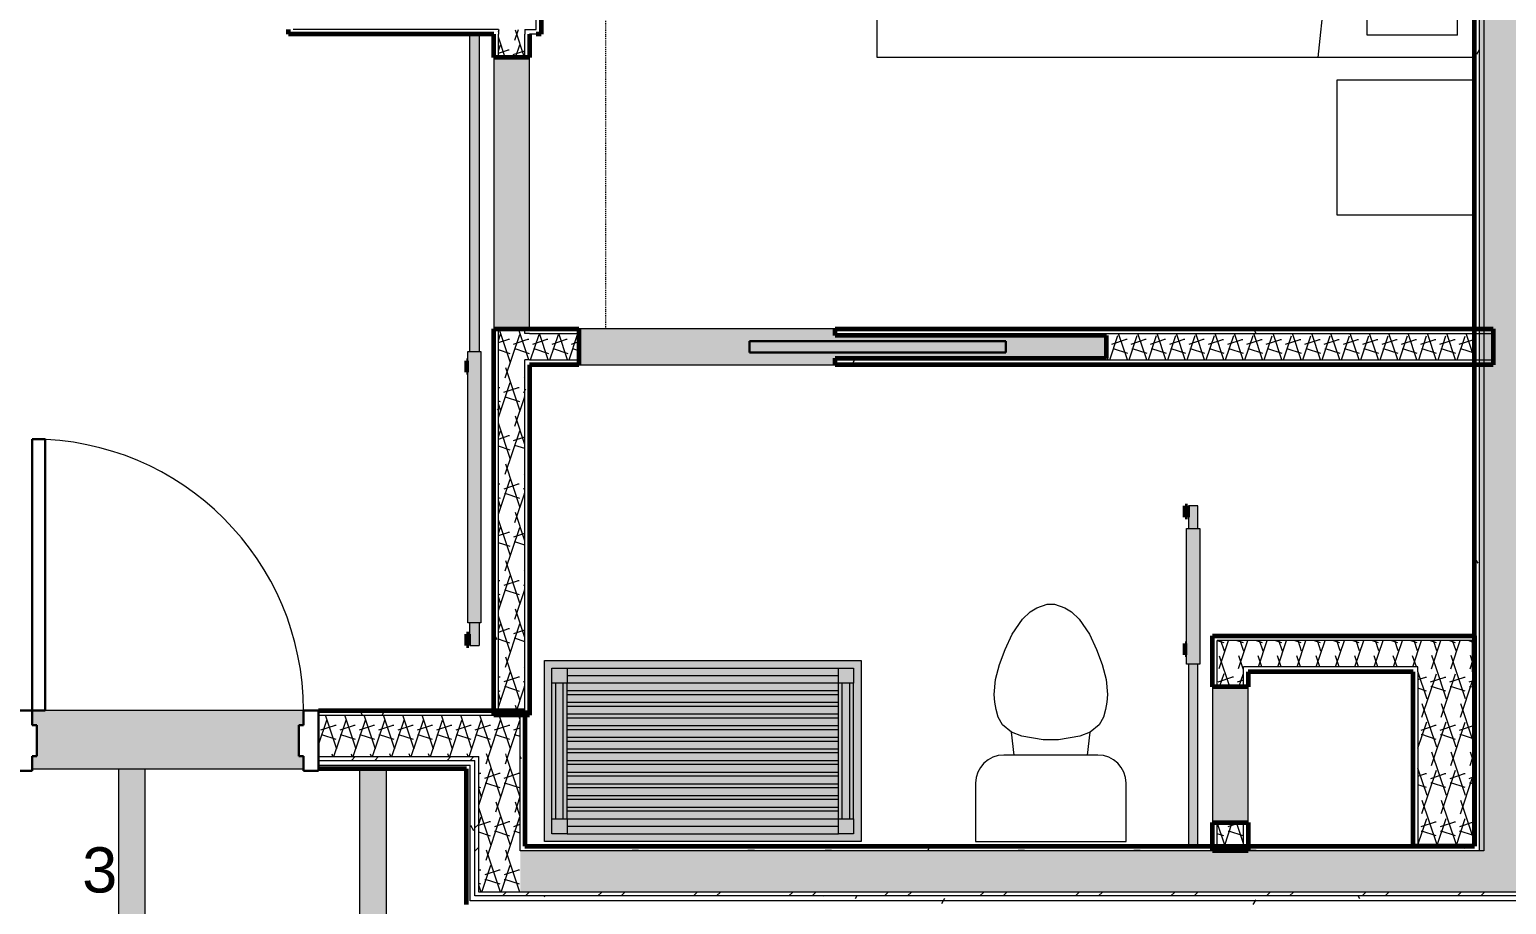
# Model space of a CAD drawing. Header units: inches. Extents: x -4169 to -1846, y 9706 to 12377.
# Drawn here: x -3131.5 to -2935.5, y 11717.6 to 11833.7 of the extents above; entities that cross this region are included whole.
import ezdxf

# ---------------------------------------------------------------- set-up
doc = ezdxf.new("R2010")
doc.units = ezdxf.units.IN
doc.header["$MEASUREMENT"] = 0
doc.linetypes.add('Dash', pattern=[0.25, 0.125, -0.125])
for name, color, linetype, lineweight in [('0-1', 7, 'Continuous', 5), ('0-2', 50, 'Continuous', 18), ('A-DOOR', 31, 'Continuous', 18), ('A-DOOR-2', 90, 'Continuous', 30), ('A-DOOR-3', 135, 'Continuous', 18), ('A-DOOR-4', 50, 'Continuous', 18), ('A-DOOR-5', 10, 'Continuous', 60), ('A-DOOR-6', 31, 'Continuous', 30), ('A-DOOR-7', 31, 'Continuous', 9), ('A-DOOR-FRAM', 31, 'Continuous', 30), ('A-WALL', 113, 'Continuous', 18), ('A-WALL-1', 8, 'Continuous', 5), ('A-WALL-4', 10, 'Continuous', 60), ('A-WALL-5', 50, 'Continuous', 18), ('A-WALL-PATT-1', 250, 'Continuous', 9), ('A-WALL-PATT-2', 253, 'Continuous', 9), ('A-WALL-PATT-4', 111, 'Continuous', 9), ('G-ANNO-SYMB-2', 111, 'Continuous', 9), ('I-FURN-1', 250, 'Continuous', 9), ('I-FURN-HDLN-1', 250, 'Dash', 9), ('I-WALL', 2, 'Continuous', 18), ('I-WALL-2', 2, 'Continuous', 5), ('I-WALL-3', 2, 'Continuous', 60), ('P-SANR-FIXT-2', 250, 'Continuous', 9), ('Q-CASE-1', 9, 'Continuous', 9), ('Q-CASE-3', 250, 'Continuous', 9), ('S-BEAM', 12, 'Continuous', 9)]:
    doc.layers.add(name, color=color, linetype=linetype, lineweight=lineweight)
doc.styles.add('Arial_1', font='arial.ttf', dxfattribs={"height": 6})
pattern_1 = [(0, (0, 0), (20.48, 5.12), [0.845, -14.515, 0.845, -14.515, -81.92]), (0, (0, 0), (20.48, 5.12), [-30.72, 0.845, -29.875, 0.845, -14.515, -35.84]), (0, (0, 0), (20.48, 5.12), [-76.8, 0.845, -9.395, 0.845, -24.755]), (120, (7.68, 2.56), (-14.67405, 15.1762003), [0.845, -14.515, 0.845, -14.515, -81.92]), (120, (7.68, 2.56), (-14.67405, 15.1762003), [-30.72, 0.845, -29.875, 0.845, -14.515, -35.84]), (120, (7.68, 2.56), (-14.67405, 15.1762003), [-76.8, 0.845, -9.395, 0.845, -24.755]), (240, (10.24, 12.8), (-5.80595, -20.2962003), [0.845, -14.515, 0.845, -14.515, -81.92]), (240, (10.24, 12.8), (-5.80595, -20.2962003), [-30.72, 0.845, -29.875, 0.845, -14.515, -35.84]), (240, (10.24, 12.8), (-5.80595, -20.2962003), [-76.8, 0.845, -9.395, 0.845, -24.755])]
pattern_2 = [(161.57, (0.32, 0.32), (-2.560496185, -0.000537386), [0, -18.214, 2.022, 0]), (18.43, (-0.32, 0.32), (-2.560496185, 0.000537386), [0, -18.214, 2.022, 0]), (108.43, (0.32, 0.32), (1.27922091, -6.400876726), [6.07, -14.166]), (71.57, (-0.32, 0.32), (1.27922091, 6.400876726), [6.07, -14.166])]
pattern_3 = [(45, (0, 0), (-6.335677, 6.335677), []), (45, (0, 9.6), (-6.335677, 6.335677), [])]

# ---------------------------------------------------------------- blocks, each defined once
blk = doc.blocks.new('POCKET - FLUSH - 2-10 x 6-8-2636666-ENLARGED RCP - 2ND FLOOR PLAN')
at = {"layer": 'A-DOOR-2'}
for p, q in [((-39.67, 0.75), (-39.67, -0.75)), ((-5.67, 0.75), (-39.67, 0.75)), ((-5.67, -0.75), (-5.67, 0.75)), ((-39.67, -0.75), (-5.67, -0.75))]:
    blk.add_line(p, q, dxfattribs=at)
blk = doc.blocks.new('BARN - FLUSH - 3-0 x 7-0 BARN DOOR-2638557-ENLARGED RCP - 2ND FLOOR PLAN')
at = {"layer": 'A-DOOR-3'}
for points in [[(-58.5, 5.82), (-58.5, 6), (-60, 6), (-60, 5.67), (-58.5, 5.67)], [(-22.23, 6), (-23.73, 6), (-23.73, 5.82), (-22.23, 5.82)], [(-21, 5.82), (-57, 5.82), (-57, 4.07), (-21, 4.07)]]:
    blk.add_hatch(color=256, dxfattribs=at).paths.add_polyline_path(points, flags=0)
h = blk.add_hatch(color=256, dxfattribs=at)
h.paths.add_polyline_path([(21, 5.57), (-21, 5.55), (-21, 4.95), (21, 4.95), (21, 5.55)], flags=0)
h.paths.add_polyline_path([(-57, 5.57), (-60, 5.55), (-60, 4.95), (-57, 4.95), (-57, 5.57)], flags=0)
h = blk.add_hatch(color=256, dxfattribs=at)
h.paths.add_polyline_path([(21, 4.32), (21, 4.95), (-21, 4.95), (-21, 4.32), (17.92, 4.32)], flags=0)
h.paths.add_polyline_path([(-57, 4.79), (-57, 4.95), (-60, 4.95), (-60, 4.32), (-57, 4.34), (-57, 4.78)], flags=0)
at = {"layer": 'A-DOOR-4'}
for p, q in [((-60, 5.57), (-57, 5.57)), ((-60, 5.57), (-60, 4.95)), ((-60, 4.95), (-60, 4.32)), ((-57, 4.32), (-60, 4.32)), ((-57, 4.07), (-57, 5.82)), ((-57, 5.82), (-21, 5.82)), ((-21, 4.07), (-57, 4.07)), ((-21, 5.82), (-21, 4.07)), ((-21, 5.57), (21, 5.57)), ((21, 4.32), (-21, 4.32)), ((21, 4.95), (21, 5.57)), ((21, 4.32), (21, 4.95))]:
    blk.add_line(p, q, dxfattribs=at)
at = {"layer": 'A-DOOR-5'}
for p, q in [((-60, 6), (-60, 5.67)), ((-58.5, 6), (-60, 6)), ((-58.5, 5.67), (-58.5, 6)), ((-23.73, 6), (-23.73, 5.82)), ((-22.23, 6), (-23.73, 6)), ((-22.23, 5.82), (-22.23, 6)), ((-60, 5.67), (-58.5, 5.67))]:
    blk.add_line(p, q, dxfattribs=at)
blk = doc.blocks.new('Bed-Standard - Queen 60_ x 79_-1433484-ENLARGED RCP - 2ND FLOOR PLAN')
at = {"layer": 'I-FURN-1'}
for p, q in [((-19.31, 41.3), (40.69, 41.3)), ((-19.31, -37.7), (-19.31, 41.3)), ((40.69, 41.3), (40.69, -37.7)), ((40.69, -23.7), (-19.31, -17.13)), ((-16.31, -23.7), (37.69, -23.7)), ((-16.31, -35.7), (-16.31, -23.7)), ((37.69, -35.7), (37.69, -23.7)), ((-16.31, -35.7), (37.69, -35.7)), ((40.69, -37.7), (-19.31, -37.7))]:
    blk.add_line(p, q, dxfattribs=at)
at = {"layer": 'I-FURN-HDLN-1'}
for p, q in [((-55.31, 77.3), (64.69, 77.3)), ((-55.31, -37.7), (-55.31, 77.3)), ((64.69, 77.3), (64.69, -37.7))]:
    blk.add_line(p, q, dxfattribs=at)
blk = doc.blocks.new('Table-Night Stand - 18_ x 18_ x 24_-1372838-ENLARGED RCP - 2ND FLOOR PLAN')
at = {"layer": 'I-FURN-1'}
for p, q in [((0.15, 0), (18.15, 0)), ((0.15, -18), (0.15, 0)), ((18.15, 0), (18.15, -18)), ((18.15, -18), (0.15, -18))]:
    blk.add_line(p, q, dxfattribs=at)
blk = doc.blocks.new('Toilet-Domestic-3D - Toilet-Domestic-3D-1372870-ENLARGED RCP - 2ND FLOOR PLAN')
at = {"layer": 'P-SANR-FIXT-2'}
for p, q in [((-1.87, 11.5), (-0.5, 12)), ((-0.5, 12), (0.5, 12)), ((0.5, 12), (1.87, 11.5)), ((-5.13, 8), (-3.74, 10)), ((-3.74, 10), (-2.74, 11)), ((-2.74, 11), (-1.87, 11.5)), ((1.87, 11.5), (2.74, 11)), ((2.74, 11), (3.74, 10)), ((3.74, 10), (5.13, 8)), ((-6.06, 6), (-5.13, 8)), ((5.13, 8), (6.06, 6)), ((-6.79, 4), (-6.06, 6)), ((6.06, 6), (6.79, 4)), ((-7.33, 1.99), (-6.79, 4)), ((6.79, 4), (7.33, 1.99)), ((-7.5, 0), (-7.33, 1.99)), ((7.33, 1.99), (7.5, 0)), ((-7.41, -1), (-7.5, 0)), ((-7.24, -2), (-7.41, -1)), ((7.41, -1), (7.24, -2)), ((7.5, 0), (7.41, -1)), ((-6.97, -3), (-7.24, -2)), ((-6.4, -4), (-6.97, -3)), ((6.97, -3), (6.4, -4)), ((7.24, -2), (6.97, -3)), ((-5.21, -5), (-6.4, -4)), ((-3.84, -5.5), (-5.21, -5)), ((-4.86, -8.02), (-5.21, -5)), ((-1, -6), (-3.84, -5.5)), ((3.84, -5.5), (1, -6)), ((5.21, -5), (3.84, -5.5)), ((4.86, -8.02), (5.21, -5)), ((6.4, -4), (5.21, -5)), ((1, -6), (-1, -6)), ((6.25, -8.02), (-6.25, -8.02)), ((-9.98, -11.75), (-9.98, -19.48)), ((9.98, -19.48), (9.98, -11.75)), ((-9.98, -19.48), (9.98, -19.48))]:
    blk.add_line(p, q, dxfattribs=at)
for centre, start, end in [((-6.25, -11.75), 90, 180), ((6.25, -11.75), 0, 90)]:
    blk.add_arc(centre, 3.73, start, end, dxfattribs=at)
blk = doc.blocks.new('Bath Vanity - Bath Vanity 42_-V95-ENLARGED RCP - 2ND FLOOR PLAN')
at = {"layer": 'Q-CASE-1'}
h = blk.add_hatch(color=256, dxfattribs=at)
h.paths.add_polyline_path([(21.74, 0), (-20.26, 0), (-20.26, -24), (21.74, -24), (21.74, -1)], flags=0)
h.paths.add_polyline_path([(-19.26, -1), (20.74, -1), (20.74, -23), (-19.26, -23), (-19.26, -3)], flags=0)
h.paths.add_polyline_path([(17.58, -2), (-17.26, -2), (-17.26, -3), (18.74, -3), (18.74, -2)], flags=0)
h.paths.add_polyline_path([(18.74, -4), (-17.26, -4), (-17.26, -4.55), (18.74, -4.55)], flags=0)
h.paths.add_polyline_path([(17.58, -5.55), (-17.26, -5.55), (-17.26, -6.09), (18.74, -6.09), (18.74, -5.55)], flags=0)
h.paths.add_polyline_path([(-17.26, -7.09), (-17.26, -7.64), (18.74, -7.64), (18.74, -7.09), (-16.18, -7.09)], flags=0)
h.paths.add_polyline_path([(-16.18, -8.64), (-17.26, -8.64), (-17.26, -9.18), (18.74, -9.18), (18.74, -8.64), (-9.14, -8.64)], flags=0)
h.paths.add_polyline_path([(17.58, -10.18), (-17.26, -10.18), (-17.26, -10.73), (18.74, -10.73), (18.74, -10.18)], flags=0)
h.paths.add_polyline_path([(17.58, -11.73), (-17.26, -11.73), (-17.26, -12.27), (18.74, -12.27), (18.74, -11.73)], flags=0)
h.paths.add_polyline_path([(18.74, -13.27), (-17.26, -13.27), (-17.26, -13.82), (18.74, -13.82)], flags=0)
h.paths.add_polyline_path([(17.58, -14.82), (-17.26, -14.82), (-17.26, -15.36), (18.74, -15.36), (18.74, -14.82)], flags=0)
h.paths.add_polyline_path([(-16.18, -16.36), (-17.26, -16.36), (-17.26, -16.91), (18.74, -16.91), (18.74, -16.36), (17.58, -16.36)], flags=0)
h.paths.add_polyline_path([(-16.18, -17.91), (-17.26, -17.91), (-17.26, -18.45), (18.74, -18.45), (18.74, -17.91), (17.58, -17.91)], flags=0)
h.paths.add_polyline_path([(18.74, -19.45), (-17.26, -19.45), (-17.26, -20), (18.74, -20)], flags=0)
h.paths.add_polyline_path([(-17.26, -21), (-17.26, -22), (18.74, -22), (18.74, -21), (-16.18, -21)], flags=0)
h = blk.add_hatch(color=256, dxfattribs=at)
h.paths.add_polyline_path([(-18.76, -1), (-19.26, -1), (-19.26, -3), (-17.26, -3), (-17.26, -1), (-17.76, -1)], flags=0)
h.paths.add_polyline_path([(20.74, -1), (18.74, -1), (18.74, -3), (20.74, -3), (20.74, -1.11)], flags=0)
h.paths.add_polyline_path([(-19.26, -21), (-19.26, -23), (-17.26, -23), (-17.26, -21), (-18.76, -21)], flags=0)
h.paths.add_polyline_path([(18.74, -21), (18.74, -23), (20.74, -23), (20.74, -21), (19.17, -21)], flags=0)
for points in [[(17.58, -1), (-17.26, -1), (-17.26, -2), (18.74, -2), (18.74, -1)], [(-19.26, -3), (-19.26, -21), (-18.76, -21), (-18.76, -3)], [(-17.76, -3), (-18.76, -3), (-18.76, -21), (-17.76, -21), (-17.76, -4)], [(-17.76, -3), (-17.76, -21), (-17.26, -21), (-17.26, -3)], [(-17.26, -3), (-17.26, -4), (18.74, -4), (18.74, -3), (-16.18, -3)], [(19.24, -3), (18.74, -3), (18.74, -21), (19.24, -21), (19.24, -4)], [(20.24, -3), (19.24, -3), (19.24, -21), (20.24, -21), (20.24, -4)], [(20.24, -3), (20.24, -21), (20.74, -21), (20.74, -3)], [(-16.18, -4.55), (-17.26, -4.55), (-17.26, -5.55), (18.74, -5.55), (18.74, -4.55), (17.58, -4.55)], [(-16.18, -6.09), (-17.26, -6.09), (-17.26, -7.09), (18.74, -7.09), (18.74, -6.09), (17.58, -6.09)], [(17.58, -7.64), (-17.26, -7.64), (-17.26, -8.64), (18.74, -8.64), (18.74, -7.64)], [(-17.26, -9.18), (-17.26, -10.18), (18.74, -10.18), (18.74, -9.18), (-16.18, -9.18)], [(-16.18, -10.73), (-17.26, -10.73), (-17.26, -11.73), (18.74, -11.73), (18.74, -10.73), (17.58, -10.73)], [(-17.26, -12.27), (-17.26, -13.27), (18.74, -13.27), (18.74, -12.27), (-16.18, -12.27)], [(-16.18, -13.82), (-17.26, -13.82), (-17.26, -14.82), (18.74, -14.82), (18.74, -13.82), (17.58, -13.82)], [(-16.18, -15.36), (-17.26, -15.36), (-17.26, -16.36), (18.74, -16.36), (18.74, -15.36), (17.58, -15.36)], [(-16.18, -16.91), (-17.26, -16.91), (-17.26, -17.91), (18.74, -17.91), (18.74, -16.91), (17.58, -16.91)], [(-16.18, -18.45), (-17.26, -18.45), (-17.26, -19.45), (18.74, -19.45), (18.74, -18.45), (17.58, -18.45)], [(-17.26, -20), (-17.26, -21), (18.74, -21), (18.74, -20), (-16.18, -20)], [(17.58, -22), (-17.26, -22), (-17.26, -23), (18.74, -23), (18.74, -22), (18.01, -22)]]:
    blk.add_hatch(color=256, dxfattribs=at).paths.add_polyline_path(points, flags=0)
at = {"layer": 'Q-CASE-3'}
for p, q in [((-20.26, 0), (21.74, 0)), ((-20.26, -24), (-20.26, 0)), ((-19.26, -3), (-19.26, -1)), ((-19.26, -1), (-17.26, -1)), ((18.74, -1), (-17.26, -1)), ((-17.26, -1), (-17.26, -3)), ((18.74, -3), (18.74, -1)), ((18.74, -1), (20.74, -1)), ((20.74, -1), (20.74, -3)), ((21.74, 0), (21.74, -24)), ((-19.26, -3), (-19.26, -21)), ((-17.26, -3), (-19.26, -3)), ((-18.76, -3), (-18.76, -21)), ((-17.76, -3), (-17.76, -21)), ((18.74, -2), (-17.26, -2)), ((18.74, -3), (-17.26, -3)), ((-17.26, -3), (-17.26, -21)), ((18.74, -3), (18.74, -21)), ((20.74, -3), (18.74, -3)), ((19.24, -3), (19.24, -21)), ((20.24, -3), (20.24, -21)), ((20.74, -3), (20.74, -21)), ((-17.26, -4), (18.74, -4)), ((18.74, -4.55), (-17.26, -4.55)), ((-17.26, -5.55), (18.74, -5.55)), ((18.74, -6.09), (-17.26, -6.09)), ((-17.26, -7.09), (18.74, -7.09)), ((18.74, -7.64), (-17.26, -7.64)), ((-17.26, -8.64), (18.74, -8.64)), ((18.74, -9.18), (-17.26, -9.18)), ((-17.26, -10.18), (18.74, -10.18)), ((18.74, -10.73), (-17.26, -10.73)), ((-17.26, -11.73), (18.74, -11.73)), ((18.74, -12.27), (-17.26, -12.27)), ((-17.26, -13.27), (18.74, -13.27)), ((18.74, -13.82), (-17.26, -13.82)), ((-17.26, -14.82), (18.74, -14.82)), ((18.74, -15.36), (-17.26, -15.36)), ((-17.26, -16.36), (18.74, -16.36)), ((18.74, -16.91), (-17.26, -16.91)), ((-17.26, -17.91), (18.74, -17.91)), ((18.74, -18.45), (-17.26, -18.45)), ((-17.26, -19.45), (18.74, -19.45)), ((-19.26, -23), (-19.26, -21)), ((-19.26, -21), (-17.26, -21)), ((18.74, -20), (-17.26, -20)), ((-17.26, -21), (18.74, -21)), ((-17.26, -21), (-17.26, -23)), ((18.74, -23), (18.74, -21)), ((18.74, -21), (20.74, -21)), ((20.74, -21), (20.74, -23)), ((-17.26, -23), (-19.26, -23)), ((18.74, -22), (-17.26, -22)), ((18.74, -23), (-17.26, -23)), ((20.74, -23), (18.74, -23)), ((21.74, -24), (-20.26, -24))]:
    blk.add_line(p, q, dxfattribs=at)
blk = doc.blocks.new('BARN - FLUSH - WIDTH 2-V96-ENLARGED RCP - 2ND FLOOR PLAN')
at = {"layer": 'A-DOOR-3'}
h = blk.add_hatch(color=256, dxfattribs=at)
h.paths.add_polyline_path([(12, -4.34), (12, -4.32), (-12, -4.34), (-12, -4.95), (12, -4.95), (12, -4.41)], flags=0)
h.paths.add_polyline_path([(-30, -4.32), (-33, -4.34), (-33, -4.95), (-30, -4.95), (-30, -4.34)], flags=0)
h = blk.add_hatch(color=256, dxfattribs=at)
h.paths.add_polyline_path([(12, -5.57), (12, -4.95), (-12, -4.95), (-12, -5.57), (11.51, -5.57)], flags=0)
h.paths.add_polyline_path([(-30, -5.39), (-30, -4.95), (-33, -4.95), (-33, -5.57), (-30, -5.55), (-30, -5.48)], flags=0)
for points in [[(-31.5, -6), (-31.5, -5.67), (-33, -5.67), (-33, -6)], [(-12, -4.07), (-30, -4.07), (-30, -5.82), (-12, -5.82)], [(-13.23, -5.82), (-14.73, -5.82), (-14.73, -6), (-13.23, -6)]]:
    blk.add_hatch(color=256, dxfattribs=at).paths.add_polyline_path(points, flags=0)
at = {"layer": 'A-DOOR-4'}
for p, q in [((-30, -4.32), (-33, -4.32)), ((-33, -4.32), (-33, -4.95)), ((-33, -4.95), (-33, -5.57)), ((-33, -5.57), (-30, -5.57)), ((-30, -5.82), (-30, -4.07)), ((-30, -4.07), (-12, -4.07)), ((-12, -5.82), (-30, -5.82)), ((-12, -4.07), (-12, -5.82)), ((12, -4.32), (-12, -4.32)), ((-12, -5.57), (12, -5.57)), ((12, -4.95), (12, -4.32)), ((12, -5.57), (12, -4.95))]:
    blk.add_line(p, q, dxfattribs=at)
at = {"layer": 'A-DOOR-5'}
for p, q in [((-33, -6), (-33, -5.67)), ((-33, -5.67), (-31.5, -5.67)), ((-31.5, -5.67), (-31.5, -6)), ((-14.73, -6), (-14.73, -5.82)), ((-13.23, -5.82), (-13.23, -6)), ((-31.5, -6), (-33, -6)), ((-13.23, -6), (-14.73, -6))]:
    blk.add_line(p, q, dxfattribs=at)
blk = doc.blocks.new('CTR - 1st Phase - Unit Layouts_rvt-1-ENLARGED RCP - 2ND FLOOR PLAN')
at = {"layer": 'A-WALL-1'}
for points in [[(-3069.87, 11794), (-3065.12, 11794), (-3065.12, 11830), (-3069.87, 11830), (-3069.87, 11794.11)], [(-3058.6, 11789.25), (-3024.6, 11789.25), (-3024.6, 11790.13), (-2988.6, 11790.13), (-2988.6, 11793.13), (-3024.6, 11793.13), (-3024.6, 11794), (-3058.6, 11794), (-3058.6, 11789.88)], [(-2940.02, 11725.36), (-2939.77, 11725.36), (-2939.77, 11752.63), (-2940.02, 11752.63), (-2940.02, 11725.61)], [(-2974.52, 11728.5), (-2969.77, 11728.5), (-2969.77, 11746.5), (-2974.52, 11746.5), (-2974.52, 11729.17)]]:
    blk.add_hatch(color=256, dxfattribs=at).paths.add_polyline_path(points, flags=0)
at = {"layer": 'A-WALL-PATT-1'}
h = blk.add_hatch(dxfattribs=at)
h.set_pattern_fill('FP_1', color=256, style=0, pattern_type=2)
h.set_pattern_definition(pattern_1)
h.paths.add_polyline_path([(-3069.25, 11742.74), (-3069.25, 11742.74), (-3069.25, 11794), (-3069.87, 11794), (-3069.87, 11742.74)], flags=0)
h.paths.add_polyline_path([(-3069.87, 11830), (-3069.25, 11830), (-3069.25, 11833.1), (-3069.87, 11833.1), (-3069.87, 11831.29)], flags=0)
h = blk.add_hatch(dxfattribs=at)
h.set_pattern_fill('FP_1', color=256, style=0, pattern_type=2)
h.set_pattern_definition(pattern_1)
h.paths.add_polyline_path([(-3065.52, 11742.73), (-3065.12, 11742.73), (-3065.12, 11789.88), (-3065.75, 11789.88), (-3065.75, 11742.73), (-3065.62, 11742.73)], flags=0)
h.paths.add_polyline_path([(-3065.75, 11793.38), (-3065.12, 11793.38), (-3065.12, 11794), (-3065.75, 11794)], flags=0)
h.paths.add_polyline_path([(-3065.12, 11830), (-3065.12, 11833.1), (-3065.75, 11833.1), (-3065.75, 11830)], flags=0)
h = blk.add_hatch(dxfattribs=at)
h.set_pattern_fill('FP_1', color=256, style=0, pattern_type=2)
h.set_pattern_definition(pattern_1)
h.paths.add_polyline_path([(-2988.6, 11793.38), (-2939.77, 11793.38), (-2939.77, 11794), (-3024.6, 11794), (-3024.6, 11793.38), (-2991.46, 11793.38)], flags=0)
h.paths.add_polyline_path([(-3058.6, 11793.38), (-3058.6, 11794), (-3065.12, 11794), (-3065.12, 11793.38), (-3058.99, 11793.38)], flags=0)
h = blk.add_hatch(dxfattribs=at)
h.set_pattern_fill('FP_1', color=256, style=0, pattern_type=2)
h.set_pattern_definition(pattern_1)
h.paths.add_polyline_path([(-3012.6, 11789.25), (-2939.77, 11789.25), (-2939.77, 11789.88), (-3024.6, 11789.88), (-3024.6, 11789.25)], flags=0)
h.paths.add_polyline_path([(-3058.99, 11789.25), (-3058.6, 11789.25), (-3058.6, 11789.88), (-3065.12, 11789.88), (-3065.12, 11789.25)], flags=0)
at = {"layer": 'A-WALL-PATT-2'}
h = blk.add_hatch(dxfattribs=at)
h.set_pattern_fill('FP_2', color=256, style=0, pattern_type=2)
h.set_pattern_definition(pattern_2)
h.paths.add_polyline_path([(-3069.25, 11742.73), (-3065.75, 11742.73), (-3065.75, 11794), (-3069.25, 11794), (-3069.25, 11747.21)], flags=0)
h.paths.add_polyline_path([(-3067.73, 11830), (-3065.75, 11830), (-3065.75, 11833.73), (-3069.25, 11833.73), (-3069.25, 11830), (-3068.35, 11830)], flags=0)
h = blk.add_hatch(dxfattribs=at)
h.set_pattern_fill('FP_2', color=256, style=0, pattern_type=2)
h.set_pattern_definition(pattern_2)
h.paths.add_polyline_path([(-3011.89, 11789.88), (-2939.77, 11789.89), (-2939.77, 11793.38), (-3024.6, 11793.38), (-3024.6, 11793.13), (-2988.6, 11793.13), (-2988.6, 11790.13), (-3024.6, 11790.13), (-3024.6, 11789.88)], flags=0)
h.paths.add_polyline_path([(-3058.99, 11789.88), (-3058.6, 11789.88), (-3058.6, 11793.38), (-3065.75, 11793.38), (-3065.75, 11789.88), (-3065.12, 11789.88)], flags=0)
h = blk.add_hatch(dxfattribs=at)
h.set_pattern_fill('FP_2', color=256, style=0, pattern_type=2)
h.set_pattern_definition(pattern_2)
h.paths.add_polyline_path([(-2970.4, 11725.36), (-2970.4, 11728.5), (-2973.9, 11728.5), (-2973.9, 11725.36), (-2970.98, 11725.36)], flags=0)
h.paths.add_polyline_path([(-2970.4, 11746.5), (-2970.4, 11752.63), (-2973.9, 11752.63), (-2973.9, 11746.5)], flags=0)
h = blk.add_hatch(dxfattribs=at)
h.set_pattern_fill('FP_2', color=256, style=0, pattern_type=2)
h.set_pattern_definition(pattern_2)
h.paths.add_polyline_path([(-2947.27, 11749.13), (-2940.02, 11749.13), (-2940.02, 11752.63), (-2970.4, 11752.63), (-2970.4, 11749.13), (-2957.69, 11749.13)], flags=0)
h = blk.add_hatch(dxfattribs=at)
h.set_pattern_fill('FP_2', color=256, style=0, pattern_type=2)
h.set_pattern_definition(pattern_2)
h.paths.add_polyline_path([(-2947.27, 11725.36), (-2940.02, 11725.36), (-2940.02, 11749.13), (-2947.27, 11749.13), (-2947.27, 11729.02)], flags=0)
at = {"layer": 'A-WALL-4'}
for p, q in [((-3063.6, 11840.51), (-3063.6, 11833.1)), ((-3097.12, 11833.1), (-3097.12, 11833.73)), ((-3069.87, 11833.1), (-3097.12, 11833.1)), ((-3069.87, 11830), (-3069.87, 11833.1)), ((-3065.12, 11833.1), (-3065.12, 11830)), ((-3063.6, 11833.1), (-3064.23, 11833.1)), ((-3065.12, 11830), (-3069.87, 11830)), ((-3069.87, 11742.73), (-3069.87, 11794)), ((-3069.87, 11794), (-3065.12, 11794)), ((-3065.12, 11794), (-3058.6, 11794)), ((-3058.6, 11794), (-3058.6, 11789.25)), ((-3024.6, 11793.13), (-3024.6, 11794)), ((-3024.6, 11794), (-2937.27, 11794)), ((-2937.27, 11794), (-2937.27, 11789.25)), ((-2988.6, 11793.13), (-3024.6, 11793.13)), ((-2988.6, 11790.13), (-2988.6, 11793.13)), ((-3024.6, 11789.25), (-3024.6, 11790.13)), ((-3024.6, 11790.13), (-2988.6, 11790.13)), ((-3065.12, 11789.25), (-3065.12, 11742.73)), ((-3058.6, 11789.25), (-3065.12, 11789.25)), ((-2937.27, 11789.25), (-3024.6, 11789.25)), ((-2974.52, 11746.5), (-2974.52, 11753.25)), ((-2974.52, 11753.25), (-2973.9, 11753.25)), ((-2973.9, 11753.25), (-2969.77, 11753.25)), ((-2969.77, 11753.25), (-2939.77, 11753.25)), ((-2939.77, 11753.25), (-2939.77, 11752.63)), ((-2939.77, 11752.63), (-2939.77, 11748.5)), ((-2969.77, 11748.5), (-2969.77, 11746.5)), ((-2947.9, 11748.5), (-2969.77, 11748.5)), ((-2947.9, 11725.36), (-2947.9, 11748.5)), ((-2939.77, 11748.5), (-2939.77, 11725.36)), ((-2969.77, 11746.5), (-2974.52, 11746.5)), ((-3065.12, 11742.73), (-3069.87, 11742.73)), ((-2974.52, 11724.74), (-2974.52, 11728.5)), ((-2974.52, 11728.5), (-2969.77, 11728.5)), ((-2969.77, 11728.5), (-2969.77, 11724.74)), ((-2939.77, 11725.36), (-2947.9, 11725.36)), ((-2969.77, 11724.74), (-2974.52, 11724.74))]:
    blk.add_line(p, q, dxfattribs=at)
at = {"layer": 'A-WALL-5'}
for p, q in [((-3064.23, 11833.73), (-3064.23, 11842.26)), ((-3069.25, 11833.73), (-3096.5, 11833.73)), ((-3069.25, 11833.73), (-3069.25, 11833.1)), ((-3069.25, 11830), (-3069.25, 11833.1)), ((-3065.75, 11833.73), (-3065.75, 11833.1)), ((-3065.75, 11833.73), (-3064.23, 11833.73)), ((-3065.75, 11830), (-3065.75, 11833.1)), ((-3064.23, 11833.1), (-3065.12, 11833.1)), ((-3069.87, 11830), (-3069.87, 11794)), ((-3065.12, 11794), (-3065.12, 11830)), ((-3069.25, 11742.73), (-3069.25, 11794)), ((-3065.75, 11793.38), (-3065.75, 11794)), ((-3024.6, 11794), (-3058.6, 11794)), ((-3065.12, 11793.38), (-3065.75, 11793.38)), ((-3065.12, 11793.38), (-3058.6, 11793.38)), ((-3024.6, 11793.38), (-2937.27, 11793.38)), ((-3065.75, 11742.73), (-3065.75, 11789.88)), ((-3065.12, 11789.88), (-3065.75, 11789.88)), ((-3065.12, 11789.88), (-3058.6, 11789.88)), ((-3024.6, 11789.88), (-2937.27, 11789.88)), ((-3058.6, 11789.25), (-3024.6, 11789.25)), ((-2973.9, 11746.5), (-2973.9, 11752.63)), ((-2970.4, 11752.63), (-2973.9, 11752.63)), ((-2969.77, 11752.63), (-2970.4, 11752.63)), ((-2940.02, 11752.63), (-2969.77, 11752.63)), ((-2939.77, 11752.63), (-2940.02, 11752.63)), ((-2940.02, 11749.13), (-2940.02, 11752.63)), ((-2939.77, 11752.63), (-2940.02, 11752.63)), ((-2970.4, 11746.5), (-2970.4, 11749.13)), ((-2969.77, 11749.13), (-2970.4, 11749.13)), ((-2947.27, 11749.13), (-2969.77, 11749.13)), ((-2947.27, 11748.5), (-2947.27, 11749.13)), ((-2947.27, 11748.5), (-2947.27, 11725.36)), ((-2940.02, 11748.5), (-2940.02, 11749.13)), ((-2940.02, 11748.5), (-2940.02, 11725.36)), ((-2974.52, 11746.5), (-2974.52, 11728.5)), ((-2969.77, 11728.5), (-2969.77, 11746.5)), ((-2973.9, 11724.74), (-2973.9, 11728.5)), ((-2970.4, 11724.74), (-2970.4, 11728.5))]:
    blk.add_line(p, q, dxfattribs=at)
at = {"layer": '0-2'}
for name, p, rotation in [('Bed-Standard - Queen 60_ x 79_-1433484-ENLARGED RCP - 2ND FLOOR PLAN', (-2977.7, 11849.31), 89.99999999997478), ('BARN - FLUSH - 3-0 x 7-0 BARN DOOR-2638557-ENLARGED RCP - 2ND FLOOR PLAN', (-3067.5, 11812), 89.99999999998845), ('Table-Night Stand - 18_ x 18_ x 24_-1372838-ENLARGED RCP - 2ND FLOOR PLAN', (-2958, 11808.92), 89.99999999997478), ('POCKET - FLUSH - 2-10 x 6-8-2636666-ENLARGED RCP - 2ND FLOOR PLAN', (-3041.6, 11791.63), 180), ('BARN - FLUSH - WIDTH 2-V96-ENLARGED RCP - 2ND FLOOR PLAN', (-2972.15, 11737.5), 270.0000000000009), ('Bath Vanity - Bath Vanity 42_-V95-ENLARGED RCP - 2ND FLOOR PLAN', (-3041.41, 11725.99), 180)]:
    blk.add_blockref(name, p, dxfattribs=dict(at, rotation=rotation))
blk.add_blockref('Toilet-Domestic-3D - Toilet-Domestic-3D-1372870-ENLARGED RCP - 2ND FLOOR PLAN', (-2995.97, 11745.47), dxfattribs=at)
blk = doc.blocks.new('Dimension Lumber - LVL - 3_5X5_5-V181-ENLARGED RCP - 2ND FLOOR PLAN')
at = {"layer": 'S-BEAM'}
h = blk.add_hatch(color=256, dxfattribs=at)
h.paths.add_polyline_path([(45.1, 1.75), (-9.84, 1.75), (-9.84, -1.75), (45.1, -1.75)], flags=0)
h.paths.add_polyline_path([(-12.21, -1.75), (-12.21, 1.75), (-13.6, 1.75), (-13.6, -1.75), (-13.52, -1.75)], flags=0)
h.paths.add_polyline_path([(-15.97, -1.75), (-15.97, 1.75), (-18.47, 1.75), (-18.47, -1.75)], flags=0)
h.paths.add_polyline_path([(-20.84, -1.75), (-20.84, 1.75), (-42.15, 1.75), (-42.15, -1.75), (-23.58, -1.75)], flags=0)
for p, q in [((-42.15, 1.75), (-20.84, 1.75)), ((-18.47, 1.75), (-15.97, 1.75)), ((-13.6, 1.75), (-12.21, 1.75)), ((-9.84, 1.75), (45.1, 1.75)), ((-42.15, -1.75), (-20.84, -1.75)), ((-18.47, -1.75), (-15.97, -1.75)), ((-13.6, -1.75), (-12.21, -1.75)), ((-9.84, -1.75), (45.1, -1.75))]:
    blk.add_line(p, q, dxfattribs=at)
blk = doc.blocks.new('Dimension Lumber - LVL - 3_5X5_5-V182-ENLARGED RCP - 2ND FLOOR PLAN')
at = {"layer": 'S-BEAM'}
h = blk.add_hatch(color=256, dxfattribs=at)
h.paths.add_polyline_path([(34.62, 1.05), (34.62, 1.47), (-9.6, 1.47), (-9.6, 1.75), (-20.31, 1.75), (-20.31, -1.75), (34.62, -1.75)], flags=0)
h.paths.add_polyline_path([(-22.69, -1.75), (-22.69, 1.75), (-24.07, 1.75), (-24.07, -1.75), (-24, -1.75)], flags=0)
h.paths.add_polyline_path([(-26.45, 1.61), (-26.45, 1.75), (-28.94, 1.75), (-28.94, -1.75), (-26.45, -1.75)], flags=0)
h.paths.add_polyline_path([(-31.32, 1.75), (-52.63, 1.75), (-52.63, -1.75), (-31.32, -1.75), (-31.32, 1.61)], flags=0)
for p, q in [((-52.63, 1.75), (-31.32, 1.75)), ((-28.94, 1.75), (-26.45, 1.75)), ((-24.07, 1.75), (-22.69, 1.75)), ((-20.31, 1.75), (-9.6, 1.75)), ((-52.63, -1.75), (-31.32, -1.75)), ((-28.94, -1.75), (-26.45, -1.75)), ((-24.07, -1.75), (-22.69, -1.75)), ((-20.31, -1.75), (34.62, -1.75))]:
    blk.add_line(p, q, dxfattribs=at)
blk = doc.blocks.new('HOLLOW METAL - UNIT DOOR-2154429-ENLARGED RCP - 2ND FLOOR PLAN')
at = {"layer": 'A-DOOR-6'}
for p, q in [((16.25, -4.125), (18, -4.125)), ((16.25, -40.125), (16.25, -4.125)), ((18, -4.125), (18, -40.125)), ((18, -40.125), (16.25, -40.125))]:
    blk.add_line(p, q, dxfattribs=at)
at = {"layer": 'A-DOOR-7'}
blk.add_arc((18, -4.125), 36, 180, 270, dxfattribs=at)
at = {"layer": 'A-DOOR-FRAM'}
for p, q in [((-20, 3.875), (-18, 3.875)), ((-20, -4.125), (-20, 3.875)), ((-18, 3.875), (-18, 1.9375)), ((18, 3.875), (20, 3.875)), ((18, 1.9375), (18, 3.875)), ((20, 3.875), (20, -4.125)), ((-18, 1.9375), (-17.375, 1.9375)), ((-17.375, 1.9375), (-17.375, -2.1875)), ((17.375, 1.9375), (18, 1.9375)), ((17.375, -2.1875), (17.375, 1.9375)), ((-18, -2.1875), (-18, -4.125)), ((-17.375, -2.1875), (-18, -2.1875)), ((18, -2.1875), (17.375, -2.1875)), ((18, -4.125), (18, -2.1875)), ((-18, -4.125), (-20, -4.125)), ((20, -4.125), (18, -4.125))]:
    blk.add_line(p, q, dxfattribs=at)

msp = doc.modelspace()

# ---------------------------------------------------------------- hatches: boundary and pattern name
at = {"layer": 'A-WALL-PATT-4'}
h = msp.add_hatch(dxfattribs=at)
h.set_pattern_fill('FP_1', color=256, style=0, pattern_type=2)
h.set_pattern_definition(pattern_1)
h.paths.add_polyline_path([(-2939.15, 11725.36), (-2939.15, 11914.63), (-2939.77, 11914.63), (-2939.77, 11725.36)], flags=0)
h.paths.add_polyline_path([(-2939.15, 11918.13), (-2939.15, 11958.56), (-2939.77, 11958.56), (-2939.77, 11918.13)], flags=0)
h.paths.add_polyline_path([(-2939.77, 11988.56), (-2939.15, 11988.56), (-2939.15, 12110.34), (-2939.77, 12110.34), (-2939.77, 11998.56)], flags=0)
h = msp.add_hatch(dxfattribs=at)
h.set_pattern_fill('FP_2', color=256, style=0, pattern_type=2)
h.set_pattern_definition(pattern_2)
h.paths.add_polyline_path([(-2938.52, 11724.74), (-2933.02, 11724.76), (-2933.02, 12110.34), (-2938.52, 12110.34), (-2938.52, 11988.56), (-2937.9, 11988.56), (-2937.9, 11958.56), (-2938.52, 11958.56), (-2938.52, 11725)], flags=0)
h = msp.add_hatch(dxfattribs=at)
h.set_pattern_fill('FP_2', color=256, style=0, pattern_type=2)
h.set_pattern_definition(pattern_2)
h.paths.add_polyline_path([(-3207.87, 11737.24), (-3181.12, 11737.24), (-3181.12, 11742.74), (-3207.87, 11742.72), (-3207.87, 11737.5)], flags=0)
h.paths.add_polyline_path([(-3133.12, 11737.24), (-3133.12, 11742.74), (-3141.12, 11742.74), (-3141.12, 11737.24), (-3133.13, 11737.24)], flags=0)
h.paths.add_polyline_path([(-3092.76, 11737.24), (-3066.37, 11737.24), (-3066.39, 11742.73), (-3093.12, 11742.74), (-3093.12, 11737.24)], flags=0)
h = msp.add_hatch(dxfattribs=at)
h.set_pattern_fill('FP_1', color=256, style=0, pattern_type=2)
h.set_pattern_definition(pattern_1)
h.paths.add_polyline_path([(-3202.37, 11742.74), (-3181.12, 11742.74), (-3181.12, 11743.36), (-3204.37, 11743.36), (-3204.37, 11742.74)], flags=0)
h.paths.add_polyline_path([(-3141.12, 11742.74), (-3140.75, 11742.74), (-3140.75, 11743.36), (-3141.12, 11743.36)], flags=0)
h.paths.add_polyline_path([(-3133.5, 11742.74), (-3133.12, 11742.74), (-3133.12, 11743.36), (-3133.5, 11743.36)], flags=0)
h.paths.add_polyline_path([(-3069.87, 11742.74), (-3069.87, 11743.36), (-3093.12, 11743.36), (-3093.12, 11742.74), (-3071.87, 11742.74)], flags=0)
h = msp.add_hatch(dxfattribs=at)
h.set_pattern_fill('FP_1', color=256, style=0, pattern_type=2)
h.set_pattern_definition(pattern_1)
h.paths.add_polyline_path([(-3066.37, 11724.74), (-3065.75, 11724.74), (-3065.75, 11742.73), (-3066.37, 11742.73), (-3066.37, 11725.36)], flags=0)
h = msp.add_hatch(dxfattribs=at)
h.set_pattern_fill('FP_38', color=256, style=0, pattern_type=2)
h.set_pattern_definition(pattern_3)
h.paths.add_polyline_path([(-3202.37, 11736.74), (-3181.12, 11736.74), (-3181.12, 11737.24), (-3202.37, 11737.24), (-3202.37, 11737.15)], flags=0)
h.paths.add_polyline_path([(-3133.12, 11736.74), (-3133.12, 11737.24), (-3141.12, 11737.24), (-3141.12, 11736.74)], flags=0)
h.paths.add_polyline_path([(-3075.88, 11736.74), (-3071.87, 11736.74), (-3071.87, 11737.24), (-3093.12, 11737.24), (-3093.12, 11736.74), (-3084.17, 11736.74)], flags=0)
h = msp.add_hatch(dxfattribs=at)
h.set_pattern_fill('FP_38', color=256, style=0, pattern_type=2)
h.set_pattern_definition(pattern_3)
h.paths.add_polyline_path([(-3071.87, 11718.74), (-3071.87, 11736.74), (-3072.37, 11736.74), (-3072.37, 11718.74), (-3072.16, 11718.74)], flags=0)
h = msp.add_hatch(dxfattribs=at)
h.set_pattern_fill('FP_2', color=256, style=0, pattern_type=2)
h.set_pattern_definition(pattern_2)
h.paths.add_polyline_path([(-3066.37, 11719.24), (-3066.37, 11737.24), (-3071.87, 11737.24), (-3071.87, 11719.24), (-3071.45, 11719.24)], flags=0)
h = msp.add_hatch(dxfattribs=at)
h.set_pattern_fill('FP_1', color=256, style=0, pattern_type=2)
h.set_pattern_definition(pattern_1)
h.paths.add_polyline_path([(-3073, 11718.11), (-3072.37, 11718.11), (-3072.39, 11736.11), (-3073, 11736.11), (-3073, 11718.2)], flags=0)
h = msp.add_hatch(dxfattribs=at)
h.set_pattern_fill('FP_1', color=256, style=0, pattern_type=2)
h.set_pattern_definition(pattern_1)
h.paths.add_polyline_path([(-2805.27, 11724.74), (-2805.27, 11725.36), (-2865.14, 11725.36), (-2865.14, 11724.74), (-2805.75, 11724.74)], flags=0)
h.paths.add_polyline_path([(-3063.15, 11724.74), (-2939.15, 11724.74), (-2939.15, 11725.36), (-3065.75, 11725.36), (-3065.75, 11724.74)], flags=0)
h.paths.add_polyline_path([(-2868.64, 11724.74), (-2868.64, 11725.36), (-2931.9, 11725.36), (-2931.9, 11724.74), (-2882.48, 11724.74)], flags=0)
h = msp.add_hatch(dxfattribs=at)
h.set_pattern_fill('FP_2', color=256, style=0, pattern_type=2)
h.set_pattern_definition(pattern_2)
h.paths.add_polyline_path([(-3066.37, 11719.24), (-2804.65, 11719.24), (-2804.65, 11724.74), (-3066.37, 11724.74)], flags=0)
h = msp.add_hatch(dxfattribs=at)
h.set_pattern_fill('FP_38', color=256, style=0, pattern_type=2)
h.set_pattern_definition(pattern_3)
h.paths.add_polyline_path([(-2799.15, 11718.74), (-2799.15, 11719.24), (-3071.87, 11719.24), (-3071.86, 11718.74), (-2799.67, 11718.74)], flags=0)
h = msp.add_hatch(dxfattribs=at)
h.set_pattern_fill('FP_1', color=256, style=0, pattern_type=2)
h.set_pattern_definition(pattern_1)
h.paths.add_polyline_path([(-2798.02, 11717.61), (-2798.02, 11718.11), (-3073, 11718.11), (-3073, 11717.61), (-2798.23, 11717.61)], flags=0)
h = msp.add_hatch(dxfattribs=at)
h.set_pattern_fill('FP_1', color=256, style=0, pattern_type=2)
h.set_pattern_definition(pattern_1)
h.paths.add_polyline_path([(-2933.02, 11718.11), (-2798.65, 11718.11), (-2798.65, 11718.74), (-3072.37, 11718.74), (-3072.37, 11718.11), (-2938.52, 11718.11)], flags=0)
at = {"layer": 'I-WALL-2'}
h = msp.add_hatch(color=256, dxfattribs=at)
h.paths.add_polyline_path([(-2938.52, 11724.74), (-2938.52, 11914.63), (-2939.15, 11914.63), (-2939.15, 11724.74)], flags=0)
h.paths.add_polyline_path([(-2939.15, 11918.13), (-2938.52, 11918.13), (-2938.52, 11958.56), (-2939.15, 11958.56), (-2939.15, 11918.13)], flags=0)
h.paths.add_polyline_path([(-2939.15, 11988.56), (-2938.52, 11988.56), (-2938.52, 12110.34), (-2939.15, 12110.34), (-2939.15, 11998.56)], flags=0)
msp.add_hatch(color=256, dxfattribs=at).paths.add_polyline_path([(-3095.12, 11735.61), (-3095.12, 11737.3), (-3095.75, 11737.3), (-3095.75, 11741.43), (-3095.12, 11741.43), (-3095.12, 11743.36), (-3131.12, 11743.36), (-3131.12, 11741.43), (-3130.5, 11741.43), (-3130.5, 11737.3), (-3131.12, 11737.3), (-3131.12, 11735.61), (-3126.52, 11735.61)], flags=0)

# ---------------------------------------------------------------- linework, layer by layer
at = {"layer": 'A-WALL'}
for p, q in [((-2939.15, 11958.56), (-2939.15, 11724.74)), ((-2938.52, 11958.56), (-2938.52, 11724.74)), ((-3093.12, 11742.74), (-3066.37, 11742.74)), ((-3066.37, 11724.74), (-3066.37, 11742.74)), ((-3093.12, 11737.24), (-3071.87, 11737.24)), ((-3093.12, 11736.74), (-3072.37, 11736.74)), ((-3072.37, 11718.74), (-3072.37, 11736.74)), ((-3071.87, 11719.24), (-3071.87, 11737.24)), ((-3093.12, 11736.11), (-3073, 11736.11)), ((-3073, 11718.11), (-3073, 11736.11)), ((-2938.52, 11724.74), (-3066.37, 11724.74)), ((-2799.15, 11719.24), (-3071.87, 11719.24)), ((-2798.02, 11718.11), (-3073, 11718.11)), ((-2798.65, 11718.74), (-3072.37, 11718.74))]:
    msp.add_line(p, q, dxfattribs=at)
at = {"layer": 'I-WALL'}
for p, q in [((-3095.12, 11743.36), (-3129.37, 11743.36)), ((-3131.12, 11735.61), (-3095.12, 11735.61))]:
    msp.add_line(p, q, dxfattribs=at)
at = {"layer": 'I-WALL-3'}
for p, q in [((-2939.77, 11725.36), (-2939.77, 11958.56)), ((-3093.12, 11743.36), (-3065.75, 11743.36)), ((-3065.75, 11743.36), (-3065.75, 11725.36)), ((-3073.5, 11735.61), (-3093.12, 11735.61)), ((-3073.5, 11717.61), (-3073.5, 11735.61)), ((-3065.75, 11725.36), (-2939.77, 11725.36))]:
    msp.add_line(p, q, dxfattribs=at)

# ---------------------------------------------------------------- block references
at = {"layer": '0-1'}
msp.add_blockref('CTR - 1st Phase - Unit Layouts_rvt-1-ENLARGED RCP - 2ND FLOOR PLAN', (0, 0), dxfattribs=at)
at = {"layer": 'A-DOOR', "rotation": 180}
msp.add_blockref('HOLLOW METAL - UNIT DOOR-2154429-ENLARGED RCP - 2ND FLOOR PLAN', (-3113.12, 11739.24), dxfattribs=at)
at = {"layer": 'S-BEAM'}
for name, p, rotation in [('Dimension Lumber - LVL - 3_5X5_5-V181-ENLARGED RCP - 2ND FLOOR PLAN', (-3117.92, 11693.46), 269.9999999999995), ('Dimension Lumber - LVL - 3_5X5_5-V182-ENLARGED RCP - 2ND FLOOR PLAN', (-3085.92, 11682.99), 269.9999999999993)]:
    msp.add_blockref(name, p, dxfattribs=dict(at, rotation=rotation))

# ---------------------------------------------------------------- texts
at = {"layer": 'G-ANNO-SYMB-2', "insert": (-3124.48, 11725.2), "char_height": 6, "width": 5.656, "attachment_point": 1, "style": 'Arial_1'}
msp.add_mtext('3', dxfattribs=at)

doc.saveas('drawing.dxf')
